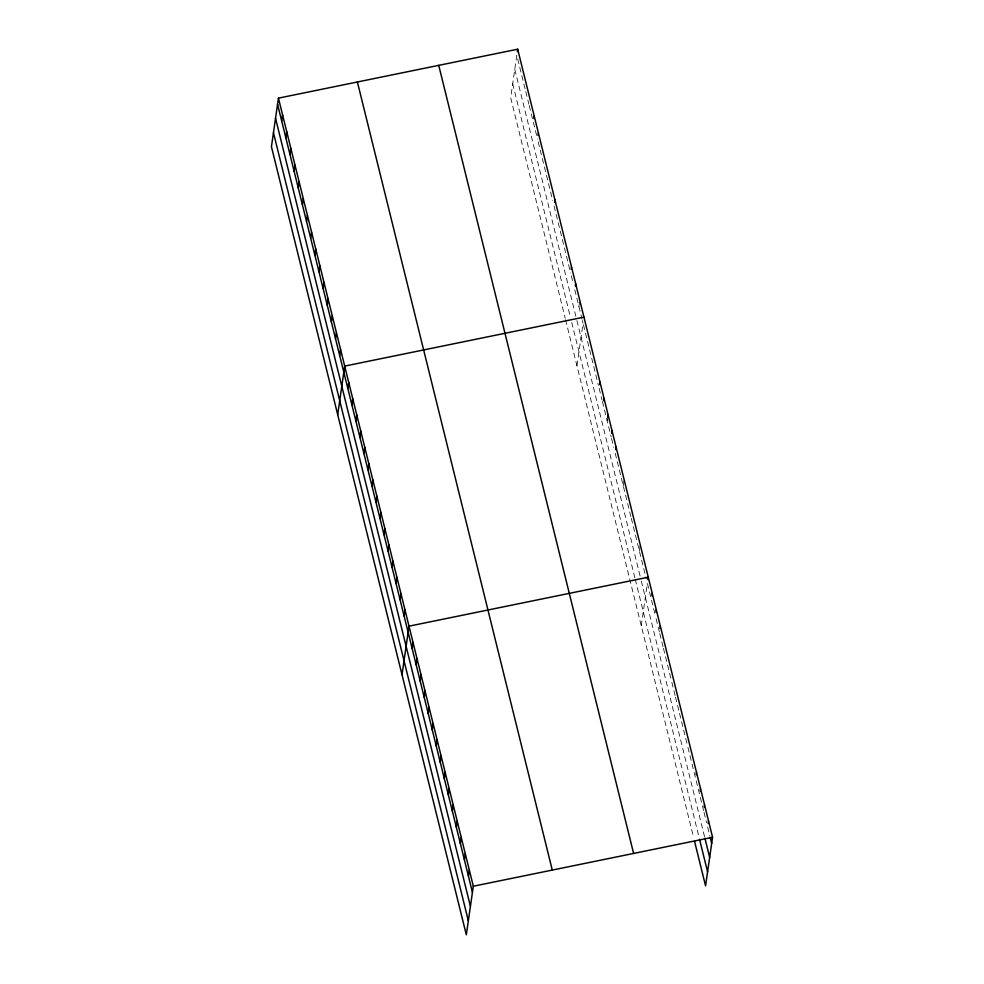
<?xml version="1.0" encoding="UTF-8"?>
<svg xmlns="http://www.w3.org/2000/svg" width="984" height="984" viewBox="0 0 984 984"><rect width="100%" height="100%" fill="white"/><g stroke="black" fill="none" stroke-linecap="round" stroke-linejoin="round"><path stroke-width="0.74" stroke-dasharray="4.92 3.69" d="M578.912 306.516L579.625 301.621M576.944 365.716L583.057 323.256L582.368 320.464M607.177 420.783L607.706 417.118M623.253 485.801L623.954 480.918M639.329 550.819L640.043 545.923M641.248 625.787L647.374 583.327L655.406 615.836M525.075 88.806L516.797 55.313L510.684 97.773L565.21 318.275M525.776 91.598L528.875 104.156M529.22 105.546L537.51 139.039M538.199 141.831L552.688 200.453M554.066 206.025L562.012 238.128M562.356 239.518L565.8 253.478M566.489 256.27L570.634 273.023M571.323 275.803L573.057 282.789M574.779 289.763L582.024 319.074M583.426 324.732L598.407 385.322M599.133 388.274L602.06 400.094M602.429 401.57L611.199 437.031M611.556 438.52L613.758 447.376M615.221 453.292L627.275 502.049M627.644 503.525L630.929 516.834M631.298 518.31L643.351 567.067M643.721 568.543L646.279 578.887M656.144 618.788L659.428 632.085M659.797 633.561L663.081 646.869M663.45 648.345L671.494 680.854M671.851 682.33L675.147 695.626M675.504 697.102L678.8 710.399M679.526 713.363L687.57 745.872M687.927 747.348L703.646 810.877M704.015 812.366L706.574 822.71M707.668 827.138L709.858 836.006M514.78 69.323L575.861 316.331M576.895 320.526L640.24 576.649M641.334 581.077L704.913 838.196M512.701 83.763L570.326 316.823M571.716 322.395L634.864 577.793M635.234 579.269L699.181 837.851M565.554 319.665L693.511 837.089"/><path stroke-width="1.48" d="M278.435 98.142L271.436 146.714L466.318 934.8L473.316 886.227L278.435 98.142L517.682 49.2L712.564 837.286L705.565 885.858L694.606 841.517M281.695 121.007L282.58 114.894M285.84 137.748L286.713 131.647M289.972 154.5L290.858 148.387M294.118 171.241L295.003 165.14M298.263 187.993L299.136 181.88M302.408 204.733L303.281 198.633M306.541 221.486L307.426 215.373M310.686 238.226L311.571 232.126M314.831 254.979L315.704 248.866M318.964 271.719L319.849 265.618M323.109 288.472L323.994 282.359M327.254 305.212L328.127 299.111M331.387 321.965L332.272 315.852M335.532 338.717L336.417 332.604M339.677 355.458L340.55 349.345M337.697 414.67L344.695 366.097L583.942 317.143M347.832 388.459L348.717 382.346M351.854 404.719L352.739 398.606M355.876 420.967L356.749 414.854M359.898 437.216L360.771 431.115M363.908 453.476L364.793 447.363M367.93 469.725L368.816 463.624M371.952 485.985L372.838 479.872M375.974 502.234L376.847 496.133M379.996 518.494L380.869 512.381M384.006 534.742L384.892 528.642M388.028 551.003L388.914 544.89M392.05 567.251L392.936 561.151M396.072 583.512L396.946 577.399M400.094 599.76L400.968 593.659M404.104 616.021L404.99 609.908M402.013 674.729L409.012 626.168L648.247 577.214L647.903 579.662M412.148 648.53L413.034 642.417M416.171 664.778L417.044 658.665M420.193 681.039L421.066 674.926M424.202 697.287L425.088 691.174M517.326 51.648L517.682 49.2M428.224 713.548L429.11 707.434M432.247 729.796L433.12 723.683M436.269 746.056L437.142 739.943M440.278 762.305L441.164 756.192M533.894 118.633L534.238 116.186M444.301 778.565L445.186 772.452M538.039 135.374L538.383 132.938M448.323 794.814L449.208 788.701M452.345 811.062L453.218 804.961M456.367 827.323L457.24 821.209M460.377 843.571L461.262 837.47M554.595 202.36L554.951 199.924M464.399 859.831L465.284 853.718M468.421 876.08L469.307 869.979M571.163 269.345L571.519 266.91M575.308 286.098L575.652 283.65M599.662 384.609L600.019 382.161M603.684 400.857L604.041 398.422M607.706 417.118L608.063 414.67M611.728 433.366L612.073 430.93M615.738 449.627L616.095 447.179M651.925 595.91L652.269 593.475M655.934 612.171L656.291 609.723M659.956 628.419L660.313 625.972M696.131 774.703L696.487 772.268M700.153 790.964L700.51 788.516M704.175 807.212L704.519 804.777M708.197 823.473L708.541 821.025M473.316 886.227L712.564 837.286M710.227 837.482L711.678 843.386M704.913 838.196L709.661 857.408M699.55 839.327L707.582 871.836M438.729 65.35L633.61 853.436M357.389 81.992L552.27 870.077M277.55 104.255L472.443 892.34M275.532 118.264L470.426 906.35M273.454 132.705L468.335 920.79"/></g></svg>
